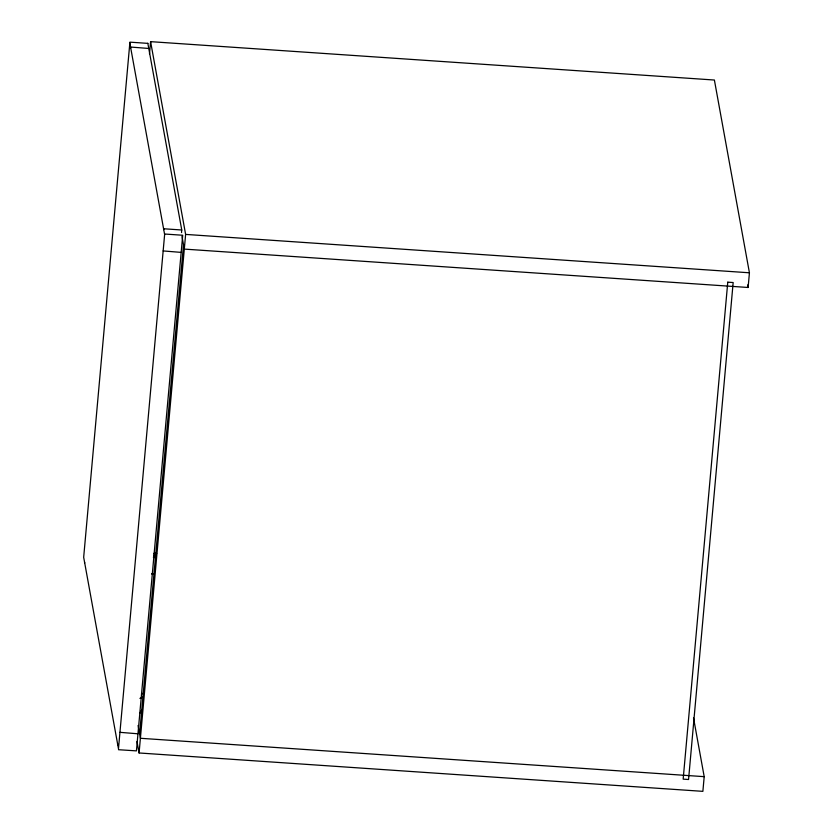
<?xml version="1.0" encoding="UTF-8"?>
<svg xmlns="http://www.w3.org/2000/svg" width="833" height="833" viewBox="0 0 833 833"><rect width="100%" height="100%" fill="white"/><g stroke="black" fill="none" stroke-linecap="round" stroke-linejoin="round"><path stroke-width="1.25" d="M84.56 562.171L84.664 563.046M130.719 47.929L130.979 47.075L148.763 48.46M149.492 53.895L150.596 41.65L714.391 80.03L749.429 272.787L748.107 287.479L184.301 249.098L181.979 236.333M117.588 743.879L117.682 744.754M163.737 229.627L163.997 228.783L181.625 229.981L181.573 232.584M139.6 733.904L183.51 244.725M693.525 717.942L704.197 776.658L702.875 791.35L139.08 752.97L185.624 234.406L150.596 41.65M129.854 42.15L147.847 43.368M164.726 234.031L182.708 235.25L136.435 750.877L118.453 749.71M181.157 252.389L163.153 250.931M137.945 733.79L119.942 732.332M141.464 693.993L143.661 693.139M139.913 698.387L143.203 697.096M155.271 555.163L153.626 555.809L155.552 556.704M155.271 555.205L153.636 555.642L155.542 556.746M185.624 234.406L749.429 272.787M154.115 553.154L156.708 553.331M151.721 573.708L154.074 573.864M151.856 573.937L154.292 574.104M704.197 776.658L140.392 738.277L138.07 725.512M153.949 553.997L156.437 554.476M153.345 557.287L155.833 557.756M747.638 284.928L748.107 287.479M147.826 43.264L181.792 230.168M141.787 709.862L140.017 713.038M136.987 741.485L139.08 752.97M129.833 43.045L83.675 557.287L118.473 748.763L164.632 234.51L129.833 43.045M727.771 282.179L683.164 779.136L688.558 779.511L733.165 282.543L727.771 282.179"/></g></svg>
